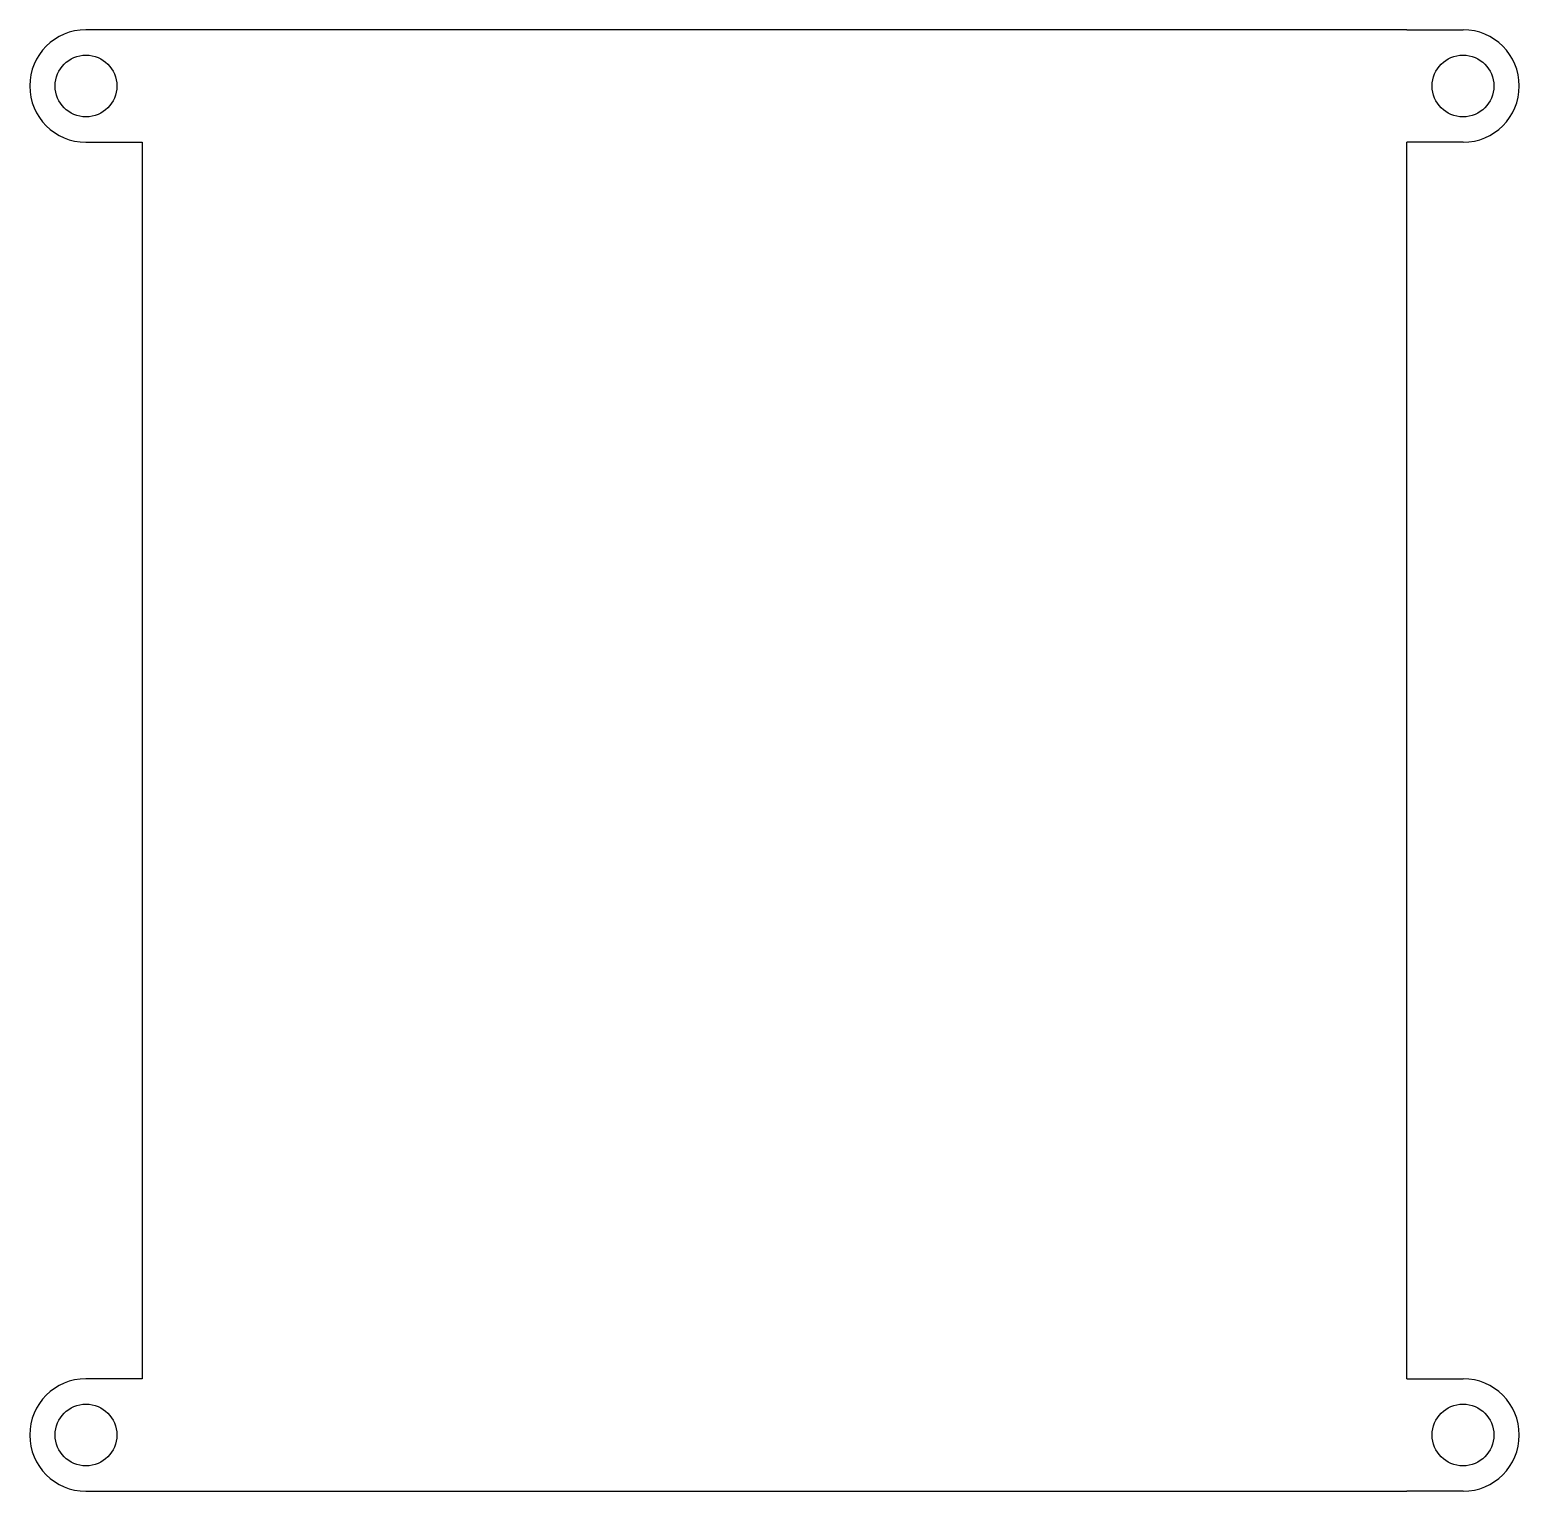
# Model space of a CAD drawing. Header units: millimetres. Extents: x -4 to 49, y 0 to 52.
import ezdxf

# ---------------------------------------------------------------- set-up
doc = ezdxf.new("R2010")
doc.units = ezdxf.units.MM

msp = doc.modelspace()

# ---------------------------------------------------------------- linework, layer by layer
for p, q in [((0, 52), (-2, 52)), ((45, 52), (0, 52)), ((45, 52), (47, 52)), ((-2, 48), (0, 48)), ((0, 48), (0, 4)), ((45, 4), (45, 48)), ((47, 48), (45, 48)), ((0, 4), (-2, 4)), ((45, 4), (47, 4)), ((-2, 0), (0, 0)), ((0, 0), (45, 0)), ((47, 0), (45, 0))]:
    msp.add_line(p, q)
for centre in [(-2, 50), (47, 50), (-2, 2), (47, 2)]:
    msp.add_circle(centre, 1.1)
for centre, start, end in [((-2, 50), 90, 270), ((47, 50), 270, 90), ((-2, 2), 90, 270), ((47, 2), 270, 90)]:
    msp.add_arc(centre, 2, start, end)

doc.saveas('drawing.dxf')
